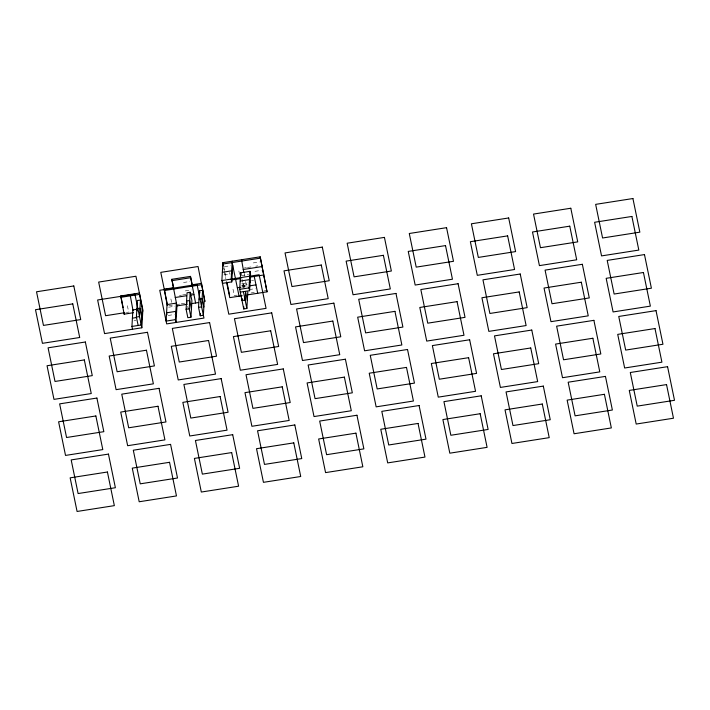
<?xml version="1.0" encoding="UTF-8"?>
<svg xmlns="http://www.w3.org/2000/svg" width="710" height="710" viewBox="0 0 710 710"><rect width="100%" height="100%" fill="white"/><g stroke="black" fill="none" stroke-linecap="round" stroke-linejoin="round"><path stroke-width="0.53" stroke-dasharray="3.55 2.66" d="M242.793 287.115L242.98 284.009L246.086 283.53L245.9 286.627M243.228 287.142L243.388 284.39M243.636 287.523L243.876 283.388L244.737 287.594M224.44 266.658L230.652 265.691M253.239 262.922L259.452 261.954M244.311 267.972L246.379 267.652M247.417 267.492L251.562 266.845M255.698 266.197L257.774 265.868M223.961 274.93L230.173 273.962M183.526 282.5L189.739 281.524M254.97 271.327L261.182 270.359M241.24 275.604L248.491 274.468M185.266 290.905L191.478 289.937M251.526 280.548L253.603 280.219M241.799 283.707L248.012 282.74M179.435 295.475L181.512 295.147M182.541 294.987L188.754 294.02M189.792 293.851L192.898 293.372M241.56 285.757L247.772 284.79M241.48 287.133L247.692 286.166M249.121 289.6L255.334 288.624M126.291 312.462L129.016 312.036M168.749 305.824L175.166 304.821M176.231 304.652L180.491 303.986M181.174 303.88L185.816 303.152M234.096 295.608L237.291 295.103M251.136 292.937L254.331 292.44M263.916 290.94L267.111 290.443M168.669 307.199L174.882 306.232M134.021 320.813L136.089 320.485M168.19 315.471L174.403 314.495M244.355 273.394L245.003 276.545M245.651 281.426L246.734 286.68M241.897 278.755L243.628 287.159M238.862 270.954L239.634 274.69M229.543 272.409L229.933 274.282M233.013 289.227L234.167 294.827M223.774 266.845L226.259 278.915M223.694 268.22L224.129 270.324M224.342 271.38L225.86 278.737M187.671 306.276L188.106 308.38M170.888 298.937L171.66 302.673M127.401 305.735L128.554 311.344"/><path stroke-width="1.06" d="M133.462 312.702L124.143 314.166L120.762 295.972L139.4 293.052L142.781 311.246M124.143 314.166L124.223 312.782M130.081 294.517L133.027 310.607M132.513 329.245L131.936 326.44L132.885 309.906L137.03 309.258M136.409 317.059L137.367 300.525L140.474 300.037L139.515 316.58L136.409 317.059L138.148 325.473M142.204 308.442L141.254 324.985L131.936 326.44M141.831 327.789L134.9 294.162L97.625 299.984L104.556 333.611L141.831 327.789L142.861 309.871L135.929 276.243L98.654 282.074L105.586 315.702L124.756 312.702M167.196 305.264L164.25 289.174L173.568 287.71L171.829 279.305L190.466 276.394L192.632 286.902M175.414 319.642L166.096 321.097L167.054 304.563L176.373 303.099L175.414 319.642L176 322.446L176.95 305.904L171.829 279.305M173.488 289.094L173.568 287.71M186.109 309.294L187.067 292.751L190.173 292.272L191.904 300.676L190.946 317.21L187.839 317.698L186.109 309.294L189.215 308.806L190.173 292.272M195.587 302.992L190.466 276.394M192.126 286.174L192.206 284.799L201.525 283.343L204.906 301.537L198.054 266.525L160.779 272.356L167.276 303.88M198.534 307.35L199.492 290.807L202.599 290.328L201.64 306.862L198.534 307.35L200.264 315.755L203.371 315.267L204.329 298.733M200.264 315.755L200.389 313.687M221.875 280.556L259.15 274.734L266.072 308.362L228.797 314.184L221.875 280.556L222.904 262.647L260.18 256.816L267.031 291.819L247.355 294.898M222.567 281.293L222.452 283.361L231.771 281.905L232.72 265.363M232.223 261.182L231.194 279.101L231.771 281.905M247.817 291.934L246.858 308.468L243.752 308.957L239.714 289.343L240.663 272.8L249.982 271.344L250.559 274.149L249.609 290.683L240.291 292.138M241.542 259.727L243.849 272.667M242.145 298.484L242.021 300.552L245.127 300.064L245.607 291.792L247.337 300.206M243.752 308.957L243.876 306.889M249.609 290.683L249.032 287.887L249.982 271.344M267.031 291.819L260.18 256.816M261.91 265.22L261.83 266.596L243.193 269.516M263.641 273.625L263.561 275.01L250.106 277.113M260.1 258.192L222.825 264.022L223.26 266.126M222.345 272.294L231.664 270.829L232.241 273.634M171.749 280.681L190.387 277.77M120.682 297.348L139.32 294.437M164.17 290.55L201.445 284.719M231.469 280.024L240.788 278.568M240.193 281.071L249.512 279.616L250.089 282.42M175.219 297.499L186.606 295.715M190.75 295.067L193.857 294.588M237.344 287.781L240.45 287.302M249.769 285.846L255.982 284.87M239.714 289.343L249.032 287.887M199.013 299.079L202.119 298.59L203.85 307.004M176.95 305.904L187.307 304.288M191.443 303.64L198.694 302.504M242.181 295.706L229.756 297.65L226.508 281.888M132.406 318.169L136.551 317.521M254.242 276.465L257.712 293.274M240.663 272.8L241.054 274.672M243.397 291.659L246.858 308.468M232.143 262.567L239.075 296.194M222.904 262.647L223.348 264.812M227.023 282.607L229.614 295.218M199.492 290.807L199.927 292.911M191.425 308.948L189.694 300.534L186.588 301.022L187.023 303.126M189.215 308.806L190.946 317.21M176.47 314.175L175.894 311.37L166.575 312.826L166.965 314.699M142.302 319.518L139.994 308.309L136.888 308.797L137.323 310.891M120.762 295.972L123.141 307.528M73.804 285.952L36.529 291.783L43.461 325.411L80.736 319.58L73.804 285.952M322.305 247.098L285.029 252.929L291.961 286.556L329.236 280.725L322.305 247.098M384.43 237.388L347.154 243.219L354.086 276.847L391.361 271.016L384.43 237.388M446.555 227.67L409.279 233.501L416.211 267.129L453.486 261.298L446.555 227.67M508.679 217.961L471.404 223.792L478.327 257.419L515.602 251.589L508.679 217.961M570.804 208.243L533.529 214.074L540.452 247.701L577.727 241.87L570.804 208.243M632.921 198.534L595.654 204.365L602.577 237.992L639.852 232.161L632.921 198.534M72.775 303.871L35.5 309.702L42.431 343.329L79.706 337.498L72.775 303.871M197.025 284.444L159.75 290.275L166.681 323.902L203.956 318.071L197.025 284.444M321.275 265.016L284 270.847L290.923 304.475L328.197 298.644L321.275 265.016M383.391 255.307L346.125 261.129L353.048 294.757L390.322 288.935L383.391 255.307M445.516 245.589L408.241 251.42L415.173 285.047L452.447 279.216L445.516 245.589M507.641 235.88L470.366 241.702L477.297 275.329L514.572 269.507L507.641 235.88M569.766 226.162L532.491 231.992L539.422 265.62L576.697 259.789L569.766 226.162M631.891 216.452L594.616 222.274L601.547 255.902L638.822 250.08L631.891 216.452M85.36 341.998L48.085 347.829L55.007 381.456L92.282 375.625L85.36 341.998M147.485 332.289L110.21 338.12L117.132 371.747L154.407 365.916L147.485 332.289M209.601 322.571L172.326 328.402L179.257 362.029L216.532 356.198L209.601 322.571M271.726 312.861L234.451 318.692L241.382 352.32L278.657 346.489L271.726 312.861M333.851 303.143L296.576 308.974L303.507 342.602L340.782 336.78L333.851 303.143M395.976 293.434L358.701 299.265L365.632 332.892L402.907 327.061L395.976 293.434M458.101 283.716L420.826 289.547L427.757 323.174L465.032 317.352L458.101 283.716M520.226 274.007L482.951 279.838L489.882 313.465L527.157 307.634L520.226 274.007M582.351 264.289L545.076 270.12L552.007 303.747L589.282 297.925L582.351 264.289M644.476 254.579L607.201 260.41L614.132 294.038L651.398 288.207L644.476 254.579M84.321 359.917L47.046 365.748L53.978 399.375L91.253 393.544L84.321 359.917M146.446 350.207L109.171 356.029L116.103 389.657L153.378 383.835L146.446 350.207M208.571 340.489L171.296 346.32L178.228 379.948L215.503 374.117L208.571 340.489M270.696 330.78L233.421 336.602L240.353 370.23L277.628 364.408L270.696 330.78M332.821 321.062L295.546 326.893L302.478 360.52L339.753 354.689L332.821 321.062M394.946 311.353L357.671 317.175L364.603 350.802L401.869 344.98L394.946 311.353M457.071 301.635L419.796 307.465L426.719 341.093L463.994 335.262L457.071 301.635M519.196 291.925L481.921 297.747L488.844 331.375L526.119 325.553L519.196 291.925M581.312 282.207L544.038 288.038L550.969 321.666L588.244 315.835L581.312 282.207M643.438 272.498L606.163 278.32L613.094 311.947L650.369 306.125L643.438 272.498M96.906 398.053L59.631 403.875L66.562 437.502L103.837 431.68L96.906 398.053M159.031 388.334L121.756 394.165L128.688 427.793L165.963 421.962L159.031 388.334M221.156 378.625L183.881 384.447L190.804 418.075L228.079 412.253L221.156 378.625M283.281 368.907L246.006 374.738L252.929 408.365L290.204 402.534L283.281 368.907M345.397 359.198L308.131 365.02L315.054 398.647L352.329 392.825L345.397 359.198M407.522 349.48L370.247 355.311L377.179 388.938L414.454 383.107L407.522 349.48M469.647 339.77L432.372 345.592L439.304 379.22L476.579 373.398L469.647 339.77M531.772 330.052L494.497 335.883L501.429 369.511L538.704 363.68L531.772 330.052M593.897 320.343L556.622 326.165L563.554 359.792L600.829 353.97L593.897 320.343M656.022 310.625L618.747 316.456L625.679 350.083L662.954 344.252L656.022 310.625M95.868 415.962L58.602 421.793L65.524 455.421L102.799 449.59L95.868 415.962M157.993 406.253L120.718 412.075L127.649 445.711L164.924 439.88L157.993 406.253M220.118 396.535L182.843 402.366L189.774 435.993L227.049 430.162L220.118 396.535M282.243 386.826L244.968 392.648L251.899 426.284L289.174 420.453L282.243 386.826M344.368 377.108L307.093 382.938L314.024 416.566L351.299 410.735L344.368 377.108M406.493 367.398L369.218 373.22L376.149 406.857L413.424 401.026L406.493 367.398M468.618 357.68L431.343 363.511L438.274 397.139L475.549 391.308L468.618 357.68M530.743 347.971L493.468 353.802L500.399 387.429L537.674 381.598L530.743 347.971M592.868 338.253L555.593 344.084L562.515 377.711L599.79 371.88L592.868 338.253M654.993 328.544L617.718 334.374L624.64 368.002L661.915 362.171L654.993 328.544M108.453 454.098L71.177 459.92L78.109 493.548L115.384 487.726L108.453 454.098M170.577 444.38L133.302 450.211L140.234 483.838L177.509 478.007L170.577 444.38M232.702 434.671L195.427 440.493L202.359 474.12L239.634 468.298L232.702 434.671M294.827 424.953L257.552 430.784L264.484 464.411L301.759 458.58L294.827 424.953M356.952 415.243L319.677 421.065L326.609 454.693L363.875 448.871L356.952 415.243M419.077 405.525L381.802 411.356L388.725 444.984L426 439.153L419.077 405.525M481.203 395.816L443.927 401.638L450.85 435.265L488.125 429.443L481.203 395.816M543.319 386.098L506.044 391.929L512.975 425.556L550.25 419.725L543.319 386.098M605.444 376.389L568.169 382.211L575.1 415.838L612.375 410.016L605.444 376.389M667.569 366.671L630.294 372.502L637.225 406.129L674.5 400.298L667.569 366.671M107.423 472.008L70.148 477.839L77.079 511.466L114.346 505.635L107.423 472.008M169.548 462.299L132.273 468.13L139.196 501.757L176.47 495.926L169.548 462.299M231.673 452.581L194.398 458.411L201.32 492.039L238.595 486.208L231.673 452.581M293.789 442.871L256.514 448.702L263.445 482.33L300.72 476.499L293.789 442.871M355.914 433.153L318.639 438.984L325.57 472.611L362.845 466.781L355.914 433.153M418.039 423.444L380.764 429.275L387.695 462.902L424.97 457.071L418.039 423.444M480.164 413.726L442.889 419.557L449.82 453.184L487.096 447.353L480.164 413.726M542.289 404.017L505.014 409.847L511.945 443.475L549.221 437.644L542.289 404.017M604.414 394.298L567.139 400.129L574.071 433.757L611.346 427.926L604.414 394.298M666.539 384.589L629.264 390.42L636.196 424.048L673.471 418.217L666.539 384.589"/></g></svg>
